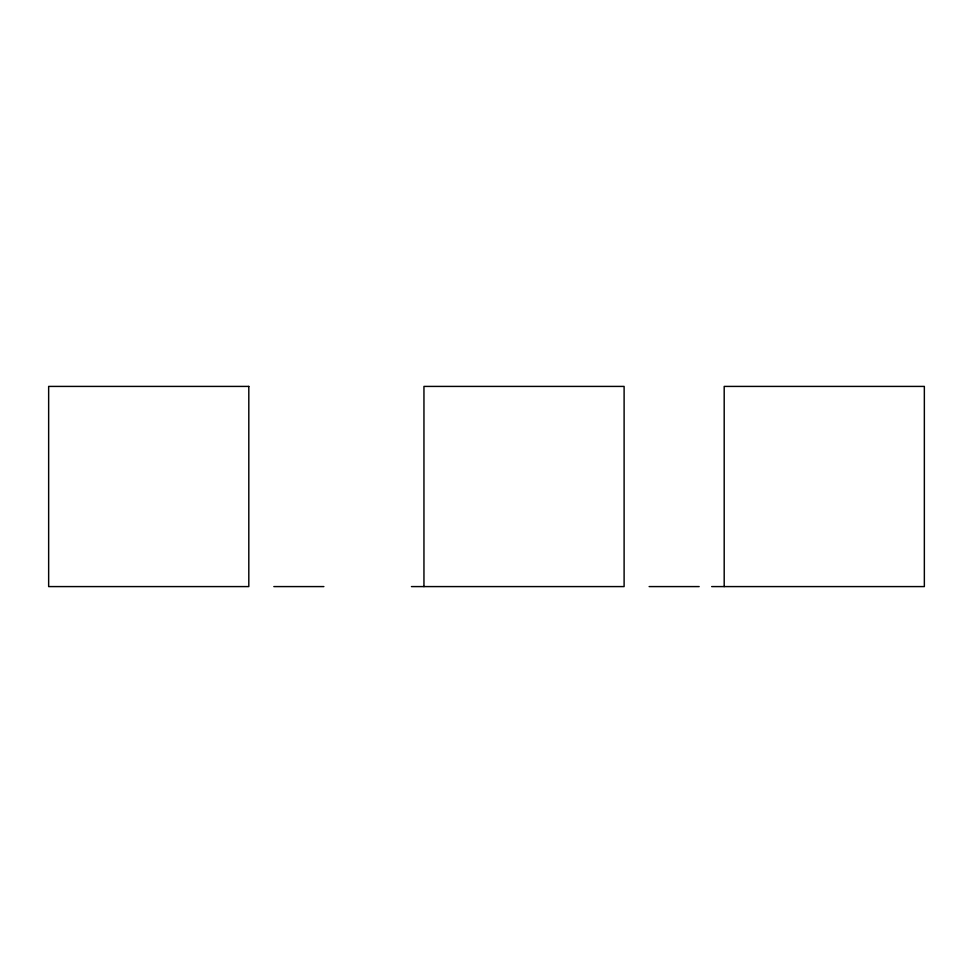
<?xml version="1.0" encoding="UTF-8"?>
<svg xmlns="http://www.w3.org/2000/svg" width="973" height="973" viewBox="0 0 973 973"><rect width="100%" height="100%" fill="white"/><g stroke="black" fill="none" stroke-linecap="round" stroke-linejoin="round"><path stroke-width="1.46" d="M273.827 586.585L323.875 586.585M411.445 586.585L624.107 586.585L624.107 386.415L423.948 386.415L423.948 586.585M649.125 586.585L699.173 586.585M711.677 586.585L924.35 586.585L924.35 386.415L724.192 386.415L724.192 586.585M248.808 386.415L48.65 386.415L48.65 586.585L248.808 586.585L248.808 386.415"/></g></svg>
